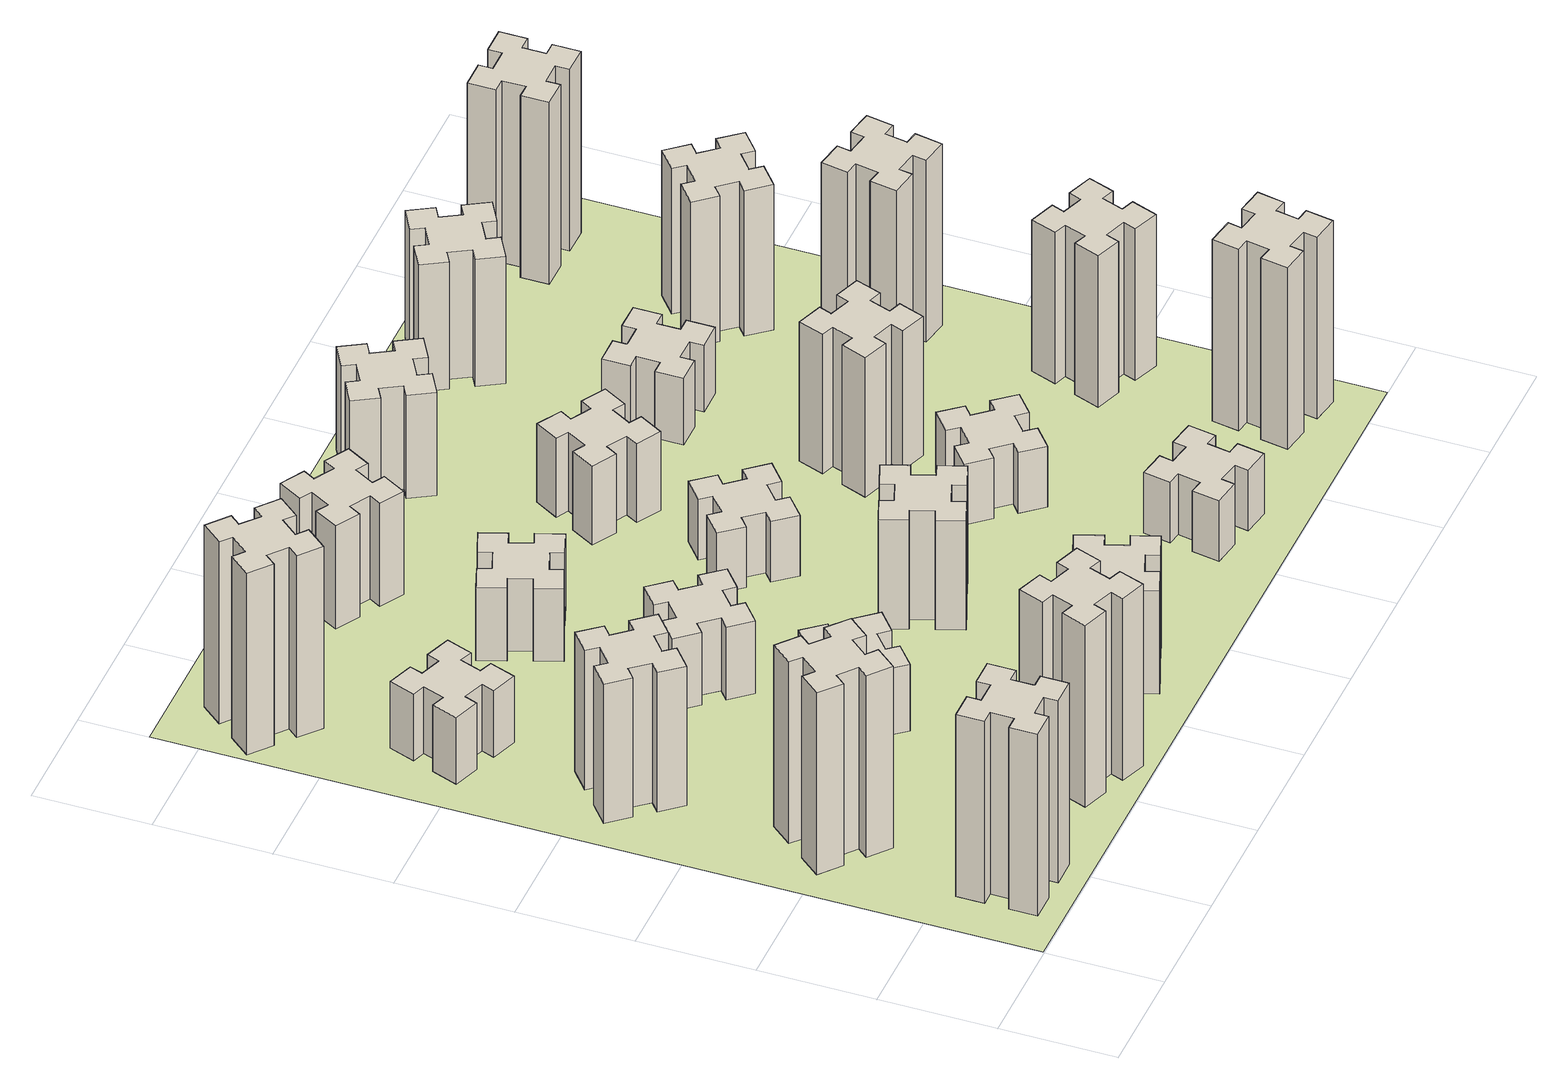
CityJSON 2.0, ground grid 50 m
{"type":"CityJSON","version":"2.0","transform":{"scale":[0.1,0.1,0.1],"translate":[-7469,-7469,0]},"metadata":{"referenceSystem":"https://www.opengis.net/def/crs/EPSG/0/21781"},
"CityObjects":{
"building1":{"type":"Building","attributes":{"class":"1000","function":"1000","usage":"1000","yearOfConstruction":2016,"roofType":"1000","measuredHeight":90,"storeysAboveGround":30,"storeysBelowGround":0},"geometry":[{"type":"Solid","lod":"1","boundaries":[[[[0,1,2,3,4,5,6,7,8,9,10,11,12,13,14,15,16,17,18,19]],[[17,16,20,21]],[[16,15,22,20]],[[15,14,23,22]],[[14,13,24,23]],[[13,12,25,24]],[[12,11,26,25]],[[11,10,27,26]],[[10,9,28,27]],[[9,8,29,28]],[[8,7,30,29]],[[7,6,31,30]],[[6,5,32,31]],[[5,4,33,32]],[[4,3,34,33]],[[3,2,35,34]],[[2,1,36,35]],[[1,0,37,36]],[[0,19,38,37]],[[19,18,39,38]],[[18,17,21,39]],[[24,25,26,27,28,29,30,31,32,33,34,35,36,37,38,39,21,20,22,23]]]]}]},
"building2":{"type":"Building","attributes":{"class":"1000","function":"1000","usage":"1000","yearOfConstruction":2016,"roofType":"1000","measuredHeight":90,"storeysAboveGround":30,"storeysBelowGround":0},"geometry":[{"type":"Solid","lod":"1","boundaries":[[[[40,41,42,43,44,45,46,47,48,49,50,51,52,53,54,55,56,57,58,59]],[[57,56,60,61]],[[56,55,62,60]],[[55,54,63,62]],[[54,53,64,63]],[[53,52,65,64]],[[52,51,66,65]],[[51,50,67,66]],[[50,49,68,67]],[[49,48,69,68]],[[48,47,70,69]],[[47,46,71,70]],[[46,45,72,71]],[[45,44,73,72]],[[44,43,74,73]],[[43,42,75,74]],[[42,41,76,75]],[[41,40,77,76]],[[40,59,78,77]],[[59,58,79,78]],[[58,57,61,79]],[[64,65,66,67,68,69,70,71,72,73,74,75,76,77,78,79,61,60,62,63]]]]}]},
"building3":{"type":"Building","attributes":{"class":"1000","function":"1000","usage":"1000","yearOfConstruction":2016,"roofType":"1000","measuredHeight":69,"storeysAboveGround":30,"storeysBelowGround":0},"geometry":[{"type":"Solid","lod":"1","boundaries":[[[[80,81,82,83,84,85,86,87,88,89,90,91,92,93,94,95,96,97,98,99]],[[97,96,100,101]],[[96,95,102,100]],[[95,94,103,102]],[[94,93,104,103]],[[93,92,105,104]],[[92,91,106,105]],[[91,90,107,106]],[[90,89,108,107]],[[89,88,109,108]],[[88,87,110,109]],[[87,86,111,110]],[[86,85,112,111]],[[85,84,113,112]],[[84,83,114,113]],[[83,82,115,114]],[[82,81,116,115]],[[81,80,117,116]],[[80,99,118,117]],[[99,98,119,118]],[[98,97,101,119]],[[104,105,106,107,108,109,110,111,112,113,114,115,116,117,118,119,101,100,102,103]]]]}]},
"building4":{"type":"Building","attributes":{"class":"1000","function":"1000","usage":"1000","yearOfConstruction":2016,"roofType":"1000","measuredHeight":33,"storeysAboveGround":30,"storeysBelowGround":0},"geometry":[{"type":"Solid","lod":"1","boundaries":[[[[120,121,122,123,124,125,126,127,128,129,130,131,132,133,134,135,136,137,138,139]],[[137,136,140,141]],[[136,135,142,140]],[[135,134,143,142]],[[134,133,144,143]],[[133,132,145,144]],[[132,131,146,145]],[[131,130,147,146]],[[130,129,148,147]],[[129,128,149,148]],[[128,127,150,149]],[[127,126,151,150]],[[126,125,152,151]],[[125,124,153,152]],[[124,123,154,153]],[[123,122,155,154]],[[122,121,156,155]],[[121,120,157,156]],[[120,139,158,157]],[[139,138,159,158]],[[138,137,141,159]],[[144,145,146,147,148,149,150,151,152,153,154,155,156,157,158,159,141,140,142,143]]]]}]},
"building5":{"type":"Building","attributes":{"class":"1000","function":"1000","usage":"1000","yearOfConstruction":2016,"roofType":"1000","measuredHeight":90,"storeysAboveGround":30,"storeysBelowGround":0},"geometry":[{"type":"Solid","lod":"1","boundaries":[[[[160,161,162,163,164,165,166,167,168,169,170,171,172,173,174,175,176,177,178,179]],[[177,176,180,181]],[[176,175,182,180]],[[175,174,183,182]],[[174,173,184,183]],[[173,172,185,184]],[[172,171,186,185]],[[171,170,187,186]],[[170,169,188,187]],[[169,168,189,188]],[[168,167,190,189]],[[167,166,191,190]],[[166,165,192,191]],[[165,164,193,192]],[[164,163,194,193]],[[163,162,195,194]],[[162,161,196,195]],[[161,160,197,196]],[[160,179,198,197]],[[179,178,199,198]],[[178,177,181,199]],[[184,185,186,187,188,189,190,191,192,193,194,195,196,197,198,199,181,180,182,183]]]]}]},
"building6":{"type":"Building","attributes":{"class":"1000","function":"1000","usage":"1000","yearOfConstruction":2016,"roofType":"1000","measuredHeight":90,"storeysAboveGround":30,"storeysBelowGround":0},"geometry":[{"type":"Solid","lod":"1","boundaries":[[[[200,201,202,203,204,205,206,207,208,209,210,211,212,213,214,215,216,217,218,219]],[[217,216,220,221]],[[216,215,222,220]],[[215,214,223,222]],[[214,213,224,223]],[[213,212,225,224]],[[212,211,226,225]],[[211,210,227,226]],[[210,209,228,227]],[[209,208,229,228]],[[208,207,230,229]],[[207,206,231,230]],[[206,205,232,231]],[[205,204,233,232]],[[204,203,234,233]],[[203,202,235,234]],[[202,201,236,235]],[[201,200,237,236]],[[200,219,238,237]],[[219,218,239,238]],[[218,217,221,239]],[[224,225,226,227,228,229,230,231,232,233,234,235,236,237,238,239,221,220,222,223]]]]}]},
"building7":{"type":"Building","attributes":{"class":"1000","function":"1000","usage":"1000","yearOfConstruction":2016,"roofType":"1000","measuredHeight":33,"storeysAboveGround":30,"storeysBelowGround":0},"geometry":[{"type":"Solid","lod":"1","boundaries":[[[[240,241,242,243,244,245,246,247,248,249,250,251,252,253,254,255,256,257,258,259]],[[257,256,260,261]],[[256,255,262,260]],[[255,254,263,262]],[[254,253,264,263]],[[253,252,265,264]],[[252,251,266,265]],[[251,250,267,266]],[[250,249,268,267]],[[249,248,269,268]],[[248,247,270,269]],[[247,246,271,270]],[[246,245,272,271]],[[245,244,273,272]],[[244,243,274,273]],[[243,242,275,274]],[[242,241,276,275]],[[241,240,277,276]],[[240,259,278,277]],[[259,258,279,278]],[[258,257,261,279]],[[264,265,266,267,268,269,270,271,272,273,274,275,276,277,278,279,261,260,262,263]]]]}]},
"building8":{"type":"Building","attributes":{"class":"1000","function":"1000","usage":"1000","yearOfConstruction":2016,"roofType":"1000","measuredHeight":36,"storeysAboveGround":30,"storeysBelowGround":0},"geometry":[{"type":"Solid","lod":"1","boundaries":[[[[280,281,282,283,284,285,286,287,288,289,290,291,292,293,294,295,296,297,298,299]],[[297,296,300,301]],[[296,295,302,300]],[[295,294,303,302]],[[294,293,304,303]],[[293,292,305,304]],[[292,291,306,305]],[[291,290,307,306]],[[290,289,308,307]],[[289,288,309,308]],[[288,287,310,309]],[[287,286,311,310]],[[286,285,312,311]],[[285,284,313,312]],[[284,283,314,313]],[[283,282,315,314]],[[282,281,316,315]],[[281,280,317,316]],[[280,299,318,317]],[[299,298,319,318]],[[298,297,301,319]],[[304,305,306,307,308,309,310,311,312,313,314,315,316,317,318,319,301,300,302,303]]]]}]},
"building9":{"type":"Building","attributes":{"class":"1000","function":"1000","usage":"1000","yearOfConstruction":2016,"roofType":"1000","measuredHeight":51,"storeysAboveGround":30,"storeysBelowGround":0},"geometry":[{"type":"Solid","lod":"1","boundaries":[[[[320,321,322,323,324,325,326,327,328,329,330,331,332,333,334,335,336,337,338,339]],[[337,336,340,341]],[[336,335,342,340]],[[335,334,343,342]],[[334,333,344,343]],[[333,332,345,344]],[[332,331,346,345]],[[331,330,347,346]],[[330,329,348,347]],[[329,328,349,348]],[[328,327,350,349]],[[327,326,351,350]],[[326,325,352,351]],[[325,324,353,352]],[[324,323,354,353]],[[323,322,355,354]],[[322,321,356,355]],[[321,320,357,356]],[[320,339,358,357]],[[339,338,359,358]],[[338,337,341,359]],[[344,345,346,347,348,349,350,351,352,353,354,355,356,357,358,359,341,340,342,343]]]]}]},
"building10":{"type":"Building","attributes":{"class":"1000","function":"1000","usage":"1000","yearOfConstruction":2016,"roofType":"1000","measuredHeight":36,"storeysAboveGround":30,"storeysBelowGround":0},"geometry":[{"type":"Solid","lod":"1","boundaries":[[[[360,361,362,363,364,365,366,367,368,369,370,371,372,373,374,375,376,377,378,379]],[[377,376,380,381]],[[376,375,382,380]],[[375,374,383,382]],[[374,373,384,383]],[[373,372,385,384]],[[372,371,386,385]],[[371,370,387,386]],[[370,369,388,387]],[[369,368,389,388]],[[368,367,390,389]],[[367,366,391,390]],[[366,365,392,391]],[[365,364,393,392]],[[364,363,394,393]],[[363,362,395,394]],[[362,361,396,395]],[[361,360,397,396]],[[360,379,398,397]],[[379,378,399,398]],[[378,377,381,399]],[[384,385,386,387,388,389,390,391,392,393,394,395,396,397,398,399,381,380,382,383]]]]}]},
"building11":{"type":"Building","attributes":{"class":"1000","function":"1000","usage":"1000","yearOfConstruction":2016,"roofType":"1000","measuredHeight":51,"storeysAboveGround":30,"storeysBelowGround":0},"geometry":[{"type":"Solid","lod":"1","boundaries":[[[[400,401,402,403,404,405,406,407,408,409,410,411,412,413,414,415,416,417,418,419]],[[417,416,420,421]],[[416,415,422,420]],[[415,414,423,422]],[[414,413,424,423]],[[413,412,425,424]],[[412,411,426,425]],[[411,410,427,426]],[[410,409,428,427]],[[409,408,429,428]],[[408,407,430,429]],[[407,406,431,430]],[[406,405,432,431]],[[405,404,433,432]],[[404,403,434,433]],[[403,402,435,434]],[[402,401,436,435]],[[401,400,437,436]],[[400,419,438,437]],[[419,418,439,438]],[[418,417,421,439]],[[424,425,426,427,428,429,430,431,432,433,434,435,436,437,438,439,421,420,422,423]]]]}]},
"building12":{"type":"Building","attributes":{"class":"1000","function":"1000","usage":"1000","yearOfConstruction":2016,"roofType":"1000","measuredHeight":54,"storeysAboveGround":30,"storeysBelowGround":0},"geometry":[{"type":"Solid","lod":"1","boundaries":[[[[440,441,442,443,444,445,446,447,448,449,450,451,452,453,454,455,456,457,458,459]],[[457,456,460,461]],[[456,455,462,460]],[[455,454,463,462]],[[454,453,464,463]],[[453,452,465,464]],[[452,451,466,465]],[[451,450,467,466]],[[450,449,468,467]],[[449,448,469,468]],[[448,447,470,469]],[[447,446,471,470]],[[446,445,472,471]],[[445,444,473,472]],[[444,443,474,473]],[[443,442,475,474]],[[442,441,476,475]],[[441,440,477,476]],[[440,459,478,477]],[[459,458,479,478]],[[458,457,461,479]],[[464,465,466,467,468,469,470,471,472,473,474,475,476,477,478,479,461,460,462,463]]]]}]},
"building13":{"type":"Building","attributes":{"class":"1000","function":"1000","usage":"1000","yearOfConstruction":2016,"roofType":"1000","measuredHeight":30,"storeysAboveGround":30,"storeysBelowGround":0},"geometry":[{"type":"Solid","lod":"1","boundaries":[[[[480,481,482,483,484,485,486,487,488,489,490,491,492,493,494,495,496,497,498,499]],[[497,496,500,501]],[[496,495,502,500]],[[495,494,503,502]],[[494,493,504,503]],[[493,492,505,504]],[[492,491,506,505]],[[491,490,507,506]],[[490,489,508,507]],[[489,488,509,508]],[[488,487,510,509]],[[487,486,511,510]],[[486,485,512,511]],[[485,484,513,512]],[[484,483,514,513]],[[483,482,515,514]],[[482,481,516,515]],[[481,480,517,516]],[[480,499,518,517]],[[499,498,519,518]],[[498,497,501,519]],[[504,505,506,507,508,509,510,511,512,513,514,515,516,517,518,519,501,500,502,503]]]]}]},
"building14":{"type":"Building","attributes":{"class":"1000","function":"1000","usage":"1000","yearOfConstruction":2016,"roofType":"1000","measuredHeight":39,"storeysAboveGround":30,"storeysBelowGround":0},"geometry":[{"type":"Solid","lod":"1","boundaries":[[[[520,521,522,523,524,525,526,527,528,529,530,531,532,533,534,535,536,537,538,539]],[[537,536,540,541]],[[536,535,542,540]],[[535,534,543,542]],[[534,533,544,543]],[[533,532,545,544]],[[532,531,546,545]],[[531,530,547,546]],[[530,529,548,547]],[[529,528,549,548]],[[528,527,550,549]],[[527,526,551,550]],[[526,525,552,551]],[[525,524,553,552]],[[524,523,554,553]],[[523,522,555,554]],[[522,521,556,555]],[[521,520,557,556]],[[520,539,558,557]],[[539,538,559,558]],[[538,537,541,559]],[[544,545,546,547,548,549,550,551,552,553,554,555,556,557,558,559,541,540,542,543]]]]}]},
"building15":{"type":"Building","attributes":{"class":"1000","function":"1000","usage":"1000","yearOfConstruction":2016,"roofType":"1000","measuredHeight":30,"storeysAboveGround":30,"storeysBelowGround":0},"geometry":[{"type":"Solid","lod":"1","boundaries":[[[[560,561,562,563,564,565,566,567,568,569,570,571,572,573,574,575,576,577,578,579]],[[577,576,580,581]],[[576,575,582,580]],[[575,574,583,582]],[[574,573,584,583]],[[573,572,585,584]],[[572,571,586,585]],[[571,570,587,586]],[[570,569,588,587]],[[569,568,589,588]],[[568,567,590,589]],[[567,566,591,590]],[[566,565,592,591]],[[565,564,593,592]],[[564,563,594,593]],[[563,562,595,594]],[[562,561,596,595]],[[561,560,597,596]],[[560,579,598,597]],[[579,578,599,598]],[[578,577,581,599]],[[584,585,586,587,588,589,590,591,592,593,594,595,596,597,598,599,581,580,582,583]]]]}]},
"building16":{"type":"Building","attributes":{"class":"1000","function":"1000","usage":"1000","yearOfConstruction":2016,"roofType":"1000","measuredHeight":51,"storeysAboveGround":30,"storeysBelowGround":0},"geometry":[{"type":"Solid","lod":"1","boundaries":[[[[600,601,602,603,604,605,606,607,608,609,610,611,612,613,614,615,616,617,618,619]],[[617,616,620,621]],[[616,615,622,620]],[[615,614,623,622]],[[614,613,624,623]],[[613,612,625,624]],[[612,611,626,625]],[[611,610,627,626]],[[610,609,628,627]],[[609,608,629,628]],[[608,607,630,629]],[[607,606,631,630]],[[606,605,632,631]],[[605,604,633,632]],[[604,603,634,633]],[[603,602,635,634]],[[602,601,636,635]],[[601,600,637,636]],[[600,619,638,637]],[[619,618,639,638]],[[618,617,621,639]],[[624,625,626,627,628,629,630,631,632,633,634,635,636,637,638,639,621,620,622,623]]]]}]},
"building17":{"type":"Building","attributes":{"class":"1000","function":"1000","usage":"1000","yearOfConstruction":2016,"roofType":"1000","measuredHeight":30,"storeysAboveGround":30,"storeysBelowGround":0},"geometry":[{"type":"Solid","lod":"1","boundaries":[[[[640,641,642,643,644,645,646,647,648,649,650,651,652,653,654,655,656,657,658,659]],[[657,656,660,661]],[[656,655,662,660]],[[655,654,663,662]],[[654,653,664,663]],[[653,652,665,664]],[[652,651,666,665]],[[651,650,667,666]],[[650,649,668,667]],[[649,648,669,668]],[[648,647,670,669]],[[647,646,671,670]],[[646,645,672,671]],[[645,644,673,672]],[[644,643,674,673]],[[643,642,675,674]],[[642,641,676,675]],[[641,640,677,676]],[[640,659,678,677]],[[659,658,679,678]],[[658,657,661,679]],[[664,665,666,667,668,669,670,671,672,673,674,675,676,677,678,679,661,660,662,663]]]]}]},
"building18":{"type":"Building","attributes":{"class":"1000","function":"1000","usage":"1000","yearOfConstruction":2016,"roofType":"1000","measuredHeight":69,"storeysAboveGround":30,"storeysBelowGround":0},"geometry":[{"type":"Solid","lod":"1","boundaries":[[[[680,681,682,683,684,685,686,687,688,689,690,691,692,693,694,695,696,697,698,699]],[[697,696,700,701]],[[696,695,702,700]],[[695,694,703,702]],[[694,693,704,703]],[[693,692,705,704]],[[692,691,706,705]],[[691,690,707,706]],[[690,689,708,707]],[[689,688,709,708]],[[688,687,710,709]],[[687,686,711,710]],[[686,685,712,711]],[[685,684,713,712]],[[684,683,714,713]],[[683,682,715,714]],[[682,681,716,715]],[[681,680,717,716]],[[680,699,718,717]],[[699,698,719,718]],[[698,697,701,719]],[[704,705,706,707,708,709,710,711,712,713,714,715,716,717,718,719,701,700,702,703]]]]}]},
"building19":{"type":"Building","attributes":{"class":"1000","function":"1000","usage":"1000","yearOfConstruction":2016,"roofType":"1000","measuredHeight":33,"storeysAboveGround":30,"storeysBelowGround":0},"geometry":[{"type":"Solid","lod":"1","boundaries":[[[[720,721,722,723,724,725,726,727,728,729,730,731,732,733,734,735,736,737,738,739]],[[737,736,740,741]],[[736,735,742,740]],[[735,734,743,742]],[[734,733,744,743]],[[733,732,745,744]],[[732,731,746,745]],[[731,730,747,746]],[[730,729,748,747]],[[729,728,749,748]],[[728,727,750,749]],[[727,726,751,750]],[[726,725,752,751]],[[725,724,753,752]],[[724,723,754,753]],[[723,722,755,754]],[[722,721,756,755]],[[721,720,757,756]],[[720,739,758,757]],[[739,738,759,758]],[[738,737,741,759]],[[744,745,746,747,748,749,750,751,752,753,754,755,756,757,758,759,741,740,742,743]]]]}]},
"building20":{"type":"Building","attributes":{"class":"1000","function":"1000","usage":"1000","yearOfConstruction":2016,"roofType":"1000","measuredHeight":90,"storeysAboveGround":30,"storeysBelowGround":0},"geometry":[{"type":"Solid","lod":"1","boundaries":[[[[760,761,762,763,764,765,766,767,768,769,770,771,772,773,774,775,776,777,778,779]],[[777,776,780,781]],[[776,775,782,780]],[[775,774,783,782]],[[774,773,784,783]],[[773,772,785,784]],[[772,771,786,785]],[[771,770,787,786]],[[770,769,788,787]],[[769,768,789,788]],[[768,767,790,789]],[[767,766,791,790]],[[766,765,792,791]],[[765,764,793,792]],[[764,763,794,793]],[[763,762,795,794]],[[762,761,796,795]],[[761,760,797,796]],[[760,779,798,797]],[[779,778,799,798]],[[778,777,781,799]],[[784,785,786,787,788,789,790,791,792,793,794,795,796,797,798,799,781,780,782,783]]]]}]},
"building21":{"type":"Building","attributes":{"class":"1000","function":"1000","usage":"1000","yearOfConstruction":2016,"roofType":"1000","measuredHeight":63,"storeysAboveGround":30,"storeysBelowGround":0},"geometry":[{"type":"Solid","lod":"1","boundaries":[[[[800,801,802,803,804,805,806,807,808,809,810,811,812,813,814,815,816,817,818,819]],[[817,816,820,821]],[[816,815,822,820]],[[815,814,823,822]],[[814,813,824,823]],[[813,812,825,824]],[[812,811,826,825]],[[811,810,827,826]],[[810,809,828,827]],[[809,808,829,828]],[[808,807,830,829]],[[807,806,831,830]],[[806,805,832,831]],[[805,804,833,832]],[[804,803,834,833]],[[803,802,835,834]],[[802,801,836,835]],[[801,800,837,836]],[[800,819,838,837]],[[819,818,839,838]],[[818,817,821,839]],[[824,825,826,827,828,829,830,831,832,833,834,835,836,837,838,839,821,820,822,823]]]]}]},
"building22":{"type":"Building","attributes":{"class":"1000","function":"1000","usage":"1000","yearOfConstruction":2016,"roofType":"1000","measuredHeight":75,"storeysAboveGround":30,"storeysBelowGround":0},"geometry":[{"type":"Solid","lod":"1","boundaries":[[[[840,841,842,843,844,845,846,847,848,849,850,851,852,853,854,855,856,857,858,859]],[[857,856,860,861]],[[856,855,862,860]],[[855,854,863,862]],[[854,853,864,863]],[[853,852,865,864]],[[852,851,866,865]],[[851,850,867,866]],[[850,849,868,867]],[[849,848,869,868]],[[848,847,870,869]],[[847,846,871,870]],[[846,845,872,871]],[[845,844,873,872]],[[844,843,874,873]],[[843,842,875,874]],[[842,841,876,875]],[[841,840,877,876]],[[840,859,878,877]],[[859,858,879,878]],[[858,857,861,879]],[[864,865,866,867,868,869,870,871,872,873,874,875,876,877,878,879,861,860,862,863]]]]}]},
"building23":{"type":"Building","attributes":{"class":"1000","function":"1000","usage":"1000","yearOfConstruction":2016,"roofType":"1000","measuredHeight":90,"storeysAboveGround":30,"storeysBelowGround":0},"geometry":[{"type":"Solid","lod":"1","boundaries":[[[[880,881,882,883,884,885,886,887,888,889,890,891,892,893,894,895,896,897,898,899]],[[897,896,900,901]],[[896,895,902,900]],[[895,894,903,902]],[[894,893,904,903]],[[893,892,905,904]],[[892,891,906,905]],[[891,890,907,906]],[[890,889,908,907]],[[889,888,909,908]],[[888,887,910,909]],[[887,886,911,910]],[[886,885,912,911]],[[885,884,913,912]],[[884,883,914,913]],[[883,882,915,914]],[[882,881,916,915]],[[881,880,917,916]],[[880,899,918,917]],[[899,898,919,918]],[[898,897,901,919]],[[904,905,906,907,908,909,910,911,912,913,914,915,916,917,918,919,901,900,902,903]]]]}]},
"building24":{"type":"Building","attributes":{"class":"1000","function":"1000","usage":"1000","yearOfConstruction":2016,"roofType":"1000","measuredHeight":72,"storeysAboveGround":30,"storeysBelowGround":0},"geometry":[{"type":"Solid","lod":"1","boundaries":[[[[920,921,922,923,924,925,926,927,928,929,930,931,932,933,934,935,936,937,938,939]],[[937,936,940,941]],[[936,935,942,940]],[[935,934,943,942]],[[934,933,944,943]],[[933,932,945,944]],[[932,931,946,945]],[[931,930,947,946]],[[930,929,948,947]],[[929,928,949,948]],[[928,927,950,949]],[[927,926,951,950]],[[926,925,952,951]],[[925,924,953,952]],[[924,923,954,953]],[[923,922,955,954]],[[922,921,956,955]],[[921,920,957,956]],[[920,939,958,957]],[[939,938,959,958]],[[938,937,941,959]],[[944,945,946,947,948,949,950,951,952,953,954,955,956,957,958,959,941,940,942,943]]]]}]},
"building25":{"type":"Building","attributes":{"class":"1000","function":"1000","usage":"1000","yearOfConstruction":2016,"roofType":"1000","measuredHeight":90,"storeysAboveGround":30,"storeysBelowGround":0},"geometry":[{"type":"Solid","lod":"1","boundaries":[[[[960,961,962,963,964,965,966,967,968,969,970,971,972,973,974,975,976,977,978,979]],[[977,976,980,981]],[[976,975,982,980]],[[975,974,983,982]],[[974,973,984,983]],[[973,972,985,984]],[[972,971,986,985]],[[971,970,987,986]],[[970,969,988,987]],[[969,968,989,988]],[[968,967,990,989]],[[967,966,991,990]],[[966,965,992,991]],[[965,964,993,992]],[[964,963,994,993]],[[963,962,995,994]],[[962,961,996,995]],[[961,960,997,996]],[[960,979,998,997]],[[979,978,999,998]],[[978,977,981,999]],[[984,985,986,987,988,989,990,991,992,993,994,995,996,997,998,999,981,980,982,983]]]]}]},
"landuse1":{"type":"LandUse","attributes":{"name":"plot1","function":"1010"},"geometry":[{"type":"MultiSurface","lod":"1","boundaries":[[[1000,1001,1002,1003]]]}]}
},
"vertices":[
[265,325,0],[265,225,0],[205,225,0],[205,105,0],[325,105,0],[325,165,0],[425,165,0],[425,105,0],[545,105,0],[545,225,0],[485,225,0],[485,325,0],[545,325,0],[545,445,0],[425,445,0],[425,385,0],[325,385,0],[325,445,0],[205,445,0],[205,325,0],[325,385,900],[325,445,900],[425,385,900],[425,445,900],[545,445,900],[545,325,900],[485,325,900],[485,225,900],[545,225,900],[545,105,900],[425,105,900],[425,165,900],[325,165,900],[325,105,900],[205,105,900],[205,225,900],[265,225,900],[265,325,900],[205,325,900],[205,445,900],
[484,1067,0],[408,1132,0],[446,1178,0],[354,1255,0],[277,1163,0],[323,1124,0],[259,1048,0],[213,1086,0],[136,994,0],[228,917,0],[266,963,0],[343,899,0],[304,853,0],[396,776,0],[473,868,0],[427,906,0],[492,983,0],[538,944,0],[615,1036,0],[523,1113,0],[492,983,900],[538,944,900],[427,906,900],[473,868,900],[396,776,900],[304,853,900],[343,899,900],[266,963,900],[228,917,900],[136,994,900],[213,1086,900],[259,1048,900],[323,1124,900],[277,1163,900],[354,1255,900],[446,1178,900],[408,1132,900],[484,1067,900],[523,1113,900],[615,1036,900],
[492,1888,0],[427,1964,0],[473,2003,0],[396,2095,0],[304,2018,0],[343,1972,0],[266,1907,0],[228,1953,0],[136,1876,0],[213,1784,0],[259,1823,0],[323,1746,0],[277,1708,0],[354,1616,0],[446,1693,0],[408,1739,0],[484,1803,0],[523,1757,0],[615,1834,0],[538,1926,0],[484,1803,690],[523,1757,690],[408,1739,690],[446,1693,690],[354,1616,690],[277,1708,690],[323,1746,690],[259,1823,690],[213,1784,690],[136,1876,690],[228,1953,690],[266,1907,690],[343,1972,690],[304,2018,690],[396,2095,690],[473,2003,690],[427,1964,690],[492,1888,690],[538,1926,690],[615,1834,690],
[291,2509,0],[385,2475,0],[364,2419,0],[477,2377,0],[518,2490,0],[462,2511,0],[496,2605,0],[552,2584,0],[593,2697,0],[480,2738,0],[460,2682,0],[366,2716,0],[387,2772,0],[274,2813,0],[233,2700,0],[289,2680,0],[255,2586,0],[199,2607,0],[157,2494,0],[270,2453,0],[255,2586,330],[199,2607,330],[289,2680,330],[233,2700,330],[274,2813,330],[387,2772,330],[366,2716,330],[460,2682,330],[480,2738,330],[593,2697,330],[552,2584,330],[496,2605,330],[462,2511,330],[518,2490,330],[477,2377,330],[364,2419,330],[385,2475,330],[291,2509,330],[270,2453,330],[157,2494,330],
[1029,360,0],[995,266,0],[939,287,0],[897,174,0],[1010,133,0],[1031,189,0],[1125,155,0],[1104,99,0],[1217,57,0],[1258,170,0],[1202,191,0],[1236,285,0],[1292,264,0],[1333,377,0],[1220,418,0],[1200,362,0],[1106,396,0],[1127,452,0],[1014,493,0],[973,380,0],[1106,396,900],[1127,452,900],[1200,362,900],[1220,418,900],[1333,377,900],[1292,264,900],[1236,285,900],[1202,191,900],[1258,170,900],[1217,57,900],[1104,99,900],[1125,155,900],[1031,189,900],[1010,133,900],[897,174,900],[939,287,900],[995,266,900],[1029,360,900],[973,380,900],[1014,493,900],
[384,3387,0],[308,3452,0],[346,3498,0],[254,3575,0],[177,3483,0],[223,3444,0],[159,3368,0],[113,3406,0],[36,3314,0],[128,3237,0],[166,3283,0],[243,3219,0],[204,3173,0],[296,3096,0],[373,3188,0],[327,3226,0],[392,3303,0],[438,3264,0],[515,3356,0],[423,3433,0],[392,3303,900],[438,3264,900],[327,3226,900],[373,3188,900],[296,3096,900],[204,3173,900],[243,3219,900],[166,3283,900],[128,3237,900],[36,3314,900],[113,3406,900],[159,3368,900],[223,3444,900],[177,3483,900],[254,3575,900],[346,3498,900],[308,3452,900],[384,3387,900],[423,3433,900],[515,3356,900],
[1083,1332,0],[1006,1267,0],[968,1313,0],[876,1236,0],[953,1144,0],[999,1183,0],[1063,1106,0],[1017,1068,0],[1094,976,0],[1186,1053,0],[1148,1099,0],[1224,1163,0],[1263,1117,0],[1355,1194,0],[1278,1286,0],[1232,1248,0],[1167,1324,0],[1213,1363,0],[1136,1455,0],[1044,1378,0],[1167,1324,330],[1213,1363,330],[1232,1248,330],[1278,1286,330],[1355,1194,330],[1263,1117,330],[1224,1163,330],[1148,1099,330],[1186,1053,330],[1094,976,330],[1017,1068,330],[1063,1106,330],[999,1183,330],[953,1144,330],[876,1236,330],[968,1313,330],[1006,1267,330],[1083,1332,330],[1044,1378,330],[1136,1455,330],
[1083,1972,0],[1006,1907,0],[968,1953,0],[876,1876,0],[953,1784,0],[999,1823,0],[1063,1746,0],[1017,1708,0],[1094,1616,0],[1186,1693,0],[1148,1739,0],[1224,1803,0],[1263,1757,0],[1355,1834,0],[1278,1926,0],[1232,1888,0],[1167,1964,0],[1213,2003,0],[1136,2095,0],[1044,2018,0],[1167,1964,360],[1213,2003,360],[1232,1888,360],[1278,1926,360],[1355,1834,360],[1263,1757,360],[1224,1803,360],[1148,1739,360],[1186,1693,360],[1094,1616,360],[1017,1708,360],[1063,1746,360],[999,1823,360],[953,1784,360],[876,1876,360],[968,1953,360],[1006,1907,360],[1083,1972,360],[1044,2018,360],[1136,2095,360],
[1765,496,0],[1671,462,0],[1650,518,0],[1537,477,0],[1579,364,0],[1635,385,0],[1669,291,0],[1613,270,0],[1654,157,0],[1767,199,0],[1746,255,0],[1840,289,0],[1860,233,0],[1973,274,0],[1932,387,0],[1876,366,0],[1842,460,0],[1898,480,0],[1857,593,0],[1744,552,0],[1842,460,510],[1898,480,510],[1876,366,510],[1932,387,510],[1973,274,510],[1860,233,510],[1840,289,510],[1746,255,510],[1767,199,510],[1654,157,510],[1613,270,510],[1669,291,510],[1635,385,510],[1579,364,510],[1537,477,510],[1650,518,510],[1671,462,510],[1765,496,510],[1744,552,510],[1857,593,510],
[1106,2475,0],[1200,2509,0],[1220,2453,0],[1333,2494,0],[1292,2607,0],[1236,2586,0],[1202,2680,0],[1258,2700,0],[1217,2813,0],[1104,2772,0],[1125,2716,0],[1031,2682,0],[1010,2738,0],[897,2697,0],[939,2584,0],[995,2605,0],[1029,2511,0],[973,2490,0],[1014,2377,0],[1127,2419,0],[1029,2511,360],[973,2490,360],[995,2605,360],[939,2584,360],[897,2697,360],[1010,2738,360],[1031,2682,360],[1125,2716,360],[1104,2772,360],[1217,2813,360],[1258,2700,360],[1202,2680,360],[1236,2586,360],[1292,2607,360],[1333,2494,360],[1220,2453,360],[1200,2509,360],[1106,2475,360],[1127,2419,360],[1014,2377,360],
[1214,3406,0],[1127,3456,0],[1157,3508,0],[1053,3568,0],[993,3464,0],[1045,3434,0],[995,3347,0],[943,3377,0],[883,3273,0],[987,3213,0],[1017,3265,0],[1104,3215,0],[1074,3163,0],[1178,3103,0],[1238,3207,0],[1186,3237,0],[1236,3324,0],[1288,3294,0],[1348,3398,0],[1244,3458,0],[1236,3324,510],[1288,3294,510],[1186,3237,510],[1238,3207,510],[1178,3103,510],[1074,3163,510],[1104,3215,510],[1017,3265,510],[987,3213,510],[883,3273,510],[943,3377,510],[995,3347,510],[1045,3434,510],[993,3464,510],[1053,3568,510],[1157,3508,510],[1127,3456,510],[1214,3406,510],[1244,3458,510],[1348,3398,510],
[1976,1206,0],[1942,1300,0],[1998,1320,0],[1957,1433,0],[1844,1392,0],[1865,1336,0],[1771,1302,0],[1750,1358,0],[1637,1317,0],[1679,1204,0],[1735,1225,0],[1769,1131,0],[1713,1110,0],[1754,997,0],[1867,1039,0],[1846,1095,0],[1940,1129,0],[1960,1073,0],[2073,1114,0],[2032,1227,0],[1940,1129,540],[1960,1073,540],[1846,1095,540],[1867,1039,540],[1754,997,540],[1713,1110,540],[1769,1131,540],[1735,1225,540],[1679,1204,540],[1637,1317,540],[1750,1358,540],[1771,1302,540],[1865,1336,540],[1844,1392,540],[1957,1433,540],[1998,1320,540],[1942,1300,540],[1976,1206,540],[2032,1227,540],[2073,1114,540],
[1972,1988,0],[1907,2064,0],[1953,2103,0],[1876,2195,0],[1784,2118,0],[1823,2072,0],[1746,2007,0],[1708,2053,0],[1616,1976,0],[1693,1884,0],[1739,1923,0],[1803,1846,0],[1757,1808,0],[1834,1716,0],[1926,1793,0],[1888,1839,0],[1964,1903,0],[2003,1857,0],[2095,1934,0],[2018,2026,0],[1964,1903,300],[2003,1857,300],[1888,1839,300],[1926,1793,300],[1834,1716,300],[1757,1808,300],[1803,1846,300],[1739,1923,300],[1693,1884,300],[1616,1976,300],[1708,2053,300],[1746,2007,300],[1823,2072,300],[1784,2118,300],[1876,2195,300],[1953,2103,300],[1907,2064,300],[1972,1988,300],[2018,2026,300],[2095,1934,300],
[2026,2497,0],[2076,2584,0],[2128,2554,0],[2188,2658,0],[2084,2718,0],[2054,2666,0],[1967,2716,0],[1997,2768,0],[1893,2828,0],[1833,2724,0],[1885,2694,0],[1835,2607,0],[1783,2637,0],[1723,2533,0],[1827,2473,0],[1857,2525,0],[1944,2475,0],[1914,2423,0],[2018,2363,0],[2078,2467,0],[1944,2475,390],[1914,2423,390],[1857,2525,390],[1827,2473,390],[1723,2533,390],[1783,2637,390],[1835,2607,390],[1885,2694,390],[1833,2724,390],[1893,2828,390],[1997,2768,390],[1967,2716,390],[2054,2666,390],[2084,2718,390],[2188,2658,390],[2128,2554,390],[2076,2584,390],[2026,2497,390],[2078,2467,390],[2018,2363,390],
[2596,444,0],[2578,345,0],[2519,356,0],[2498,237,0],[2617,217,0],[2627,276,0],[2725,258,0],[2715,199,0],[2833,178,0],[2854,297,0],[2795,307,0],[2812,405,0],[2871,395,0],[2892,513,0],[2774,534,0],[2764,475,0],[2665,492,0],[2676,551,0],[2557,572,0],[2537,454,0],[2665,492,300],[2676,551,300],[2764,475,300],[2774,534,300],[2892,513,300],[2871,395,300],[2812,405,300],[2795,307,300],[2854,297,300],[2833,178,300],[2715,199,300],[2725,258,300],[2627,276,300],[2617,217,300],[2498,237,300],[2519,356,300],[2578,345,300],[2596,444,300],[2537,454,300],[2557,572,300],
[1844,3556,0],[1757,3506,0],[1727,3558,0],[1623,3498,0],[1683,3394,0],[1735,3424,0],[1785,3337,0],[1733,3307,0],[1793,3203,0],[1897,3263,0],[1867,3315,0],[1954,3365,0],[1984,3313,0],[2088,3373,0],[2028,3477,0],[1976,3447,0],[1926,3534,0],[1978,3564,0],[1918,3668,0],[1814,3608,0],[1926,3534,510],[1978,3564,510],[1976,3447,510],[2028,3477,510],[2088,3373,510],[1984,3313,510],[1954,3365,510],[1867,3315,510],[1897,3263,510],[1793,3203,510],[1733,3307,510],[1785,3337,510],[1735,3424,510],[1683,3394,510],[1623,3498,510],[1727,3558,510],[1757,3506,510],[1844,3556,510],[1814,3608,510],[1918,3668,510],
[2628,1099,0],[2704,1163,0],[2743,1117,0],[2835,1194,0],[2758,1286,0],[2712,1248,0],[2647,1324,0],[2693,1363,0],[2616,1455,0],[2524,1378,0],[2563,1332,0],[2486,1267,0],[2448,1313,0],[2356,1236,0],[2433,1144,0],[2479,1183,0],[2543,1106,0],[2497,1068,0],[2574,976,0],[2666,1053,0],[2543,1106,300],[2497,1068,300],[2479,1183,300],[2433,1144,300],[2356,1236,300],[2448,1313,300],[2486,1267,300],[2563,1332,300],[2524,1378,300],[2616,1455,300],[2693,1363,300],[2647,1324,300],[2712,1248,300],[2758,1286,300],[2835,1194,300],[2743,1117,300],[2704,1163,300],[2628,1099,300],[2666,1053,300],[2574,976,300],
[2682,1671,0],[2716,1765,0],[2772,1744,0],[2813,1857,0],[2700,1898,0],[2680,1842,0],[2586,1876,0],[2607,1932,0],[2494,1973,0],[2453,1860,0],[2509,1840,0],[2475,1746,0],[2419,1767,0],[2377,1654,0],[2490,1613,0],[2511,1669,0],[2605,1635,0],[2584,1579,0],[2697,1537,0],[2738,1650,0],[2605,1635,690],[2584,1579,690],[2511,1669,690],[2490,1613,690],[2377,1654,690],[2419,1767,690],[2475,1746,690],[2509,1840,690],[2453,1860,690],[2494,1973,690],[2607,1932,690],[2586,1876,690],[2680,1842,690],[2700,1898,690],[2813,1857,690],[2772,1744,690],[2716,1765,690],[2682,1671,690],[2738,1650,690],[2697,1537,690],
[2705,2545,0],[2705,2645,0],[2765,2645,0],[2765,2765,0],[2645,2765,0],[2645,2705,0],[2545,2705,0],[2545,2765,0],[2425,2765,0],[2425,2645,0],[2485,2645,0],[2485,2545,0],[2425,2545,0],[2425,2425,0],[2545,2425,0],[2545,2485,0],[2645,2485,0],[2645,2425,0],[2765,2425,0],[2765,2545,0],[2645,2485,330],[2645,2425,330],[2545,2485,330],[2545,2425,330],[2425,2425,330],[2425,2545,330],[2485,2545,330],[2485,2645,330],[2425,2645,330],[2425,2765,330],[2545,2765,330],[2545,2705,330],[2645,2705,330],[2645,2765,330],[2765,2765,330],[2765,2645,330],[2705,2645,330],[2705,2545,330],[2765,2545,330],[2765,2425,330],
[3504,475,0],[3405,492,0],[3416,551,0],[3297,572,0],[3277,454,0],[3336,444,0],[3318,345,0],[3259,356,0],[3238,237,0],[3357,217,0],[3367,276,0],[3465,258,0],[3455,199,0],[3573,178,0],[3594,297,0],[3535,307,0],[3552,405,0],[3611,395,0],[3632,513,0],[3514,534,0],[3552,405,900],[3611,395,900],[3535,307,900],[3594,297,900],[3573,178,900],[3455,199,900],[3465,258,900],[3367,276,900],[3357,217,900],[3238,237,900],[3259,356,900],[3318,345,900],[3336,444,900],[3277,454,900],[3297,572,900],[3416,551,900],[3405,492,900],[3504,475,900],[3514,534,900],[3632,513,900],
[2716,3447,0],[2666,3534,0],[2718,3564,0],[2658,3668,0],[2554,3608,0],[2584,3556,0],[2497,3506,0],[2467,3558,0],[2363,3498,0],[2423,3394,0],[2475,3424,0],[2525,3337,0],[2473,3307,0],[2533,3203,0],[2637,3263,0],[2607,3315,0],[2694,3365,0],[2724,3313,0],[2828,3373,0],[2768,3477,0],[2694,3365,630],[2724,3313,630],[2607,3315,630],[2637,3263,630],[2533,3203,630],[2473,3307,630],[2525,3337,630],[2475,3424,630],[2423,3394,630],[2363,3498,630],[2467,3558,630],[2497,3506,630],[2584,3556,630],[2554,3608,630],[2658,3668,630],[2718,3564,630],[2666,3534,630],[2716,3447,630],[2768,3477,630],[2828,3373,630],
[3351,1029,0],[3445,995,0],[3424,939,0],[3537,897,0],[3578,1010,0],[3522,1031,0],[3556,1125,0],[3612,1104,0],[3653,1217,0],[3540,1258,0],[3520,1202,0],[3426,1236,0],[3447,1292,0],[3334,1333,0],[3293,1220,0],[3349,1200,0],[3315,1106,0],[3259,1127,0],[3217,1014,0],[3330,973,0],[3315,1106,750],[3259,1127,750],[3349,1200,750],[3293,1220,750],[3334,1333,750],[3447,1292,750],[3426,1236,750],[3520,1202,750],[3540,1258,750],[3653,1217,750],[3612,1104,750],[3556,1125,750],[3522,1031,750],[3578,1010,750],[3537,897,750],[3424,939,750],[3445,995,750],[3351,1029,750],[3330,973,750],[3217,1014,750],
[3267,1856,0],[3365,1838,0],[3355,1779,0],[3473,1758,0],[3494,1877,0],[3435,1887,0],[3452,1985,0],[3511,1975,0],[3532,2093,0],[3414,2114,0],[3404,2055,0],[3305,2072,0],[3316,2131,0],[3197,2152,0],[3177,2034,0],[3236,2024,0],[3218,1925,0],[3159,1936,0],[3138,1817,0],[3257,1797,0],[3218,1925,900],[3159,1936,900],[3236,2024,900],[3177,2034,900],[3197,2152,900],[3316,2131,900],[3305,2072,900],[3404,2055,900],[3414,2114,900],[3532,2093,900],[3511,1975,900],[3452,1985,900],[3435,1887,900],[3494,1877,900],[3473,1758,900],[3355,1779,900],[3365,1838,900],[3267,1856,900],[3257,1797,900],[3138,1817,900],
[3119,2563,0],[3183,2486,0],[3137,2448,0],[3214,2356,0],[3306,2433,0],[3268,2479,0],[3344,2543,0],[3383,2497,0],[3475,2574,0],[3398,2666,0],[3352,2628,0],[3287,2704,0],[3333,2743,0],[3256,2835,0],[3164,2758,0],[3203,2712,0],[3126,2647,0],[3088,2693,0],[2996,2616,0],[3073,2524,0],[3126,2647,720],[3088,2693,720],[3203,2712,720],[3164,2758,720],[3256,2835,720],[3333,2743,720],[3287,2704,720],[3352,2628,720],[3398,2666,720],[3475,2574,720],[3383,2497,720],[3344,2543,720],[3268,2479,720],[3306,2433,720],[3214,2356,720],[3137,2448,720],[3183,2486,720],[3119,2563,720],[3073,2524,720],[2996,2616,720],
[3285,3325,0],[3385,3325,0],[3385,3265,0],[3505,3265,0],[3505,3385,0],[3445,3385,0],[3445,3485,0],[3505,3485,0],[3505,3605,0],[3385,3605,0],[3385,3545,0],[3285,3545,0],[3285,3605,0],[3165,3605,0],[3165,3485,0],[3225,3485,0],[3225,3385,0],[3165,3385,0],[3165,3265,0],[3285,3265,0],[3225,3385,900],[3165,3385,900],[3225,3485,900],[3165,3485,900],[3165,3605,900],[3285,3605,900],[3285,3545,900],[3385,3545,900],[3385,3605,900],[3505,3605,900],[3505,3485,900],[3445,3485,900],[3445,3385,900],[3505,3385,900],[3505,3265,900],[3385,3265,900],[3385,3325,900],[3285,3325,900],[3285,3265,900],[3165,3265,900],
[5,3705,0],[3705,3705,0],[3705,5,0],[5,5,0]
]}
